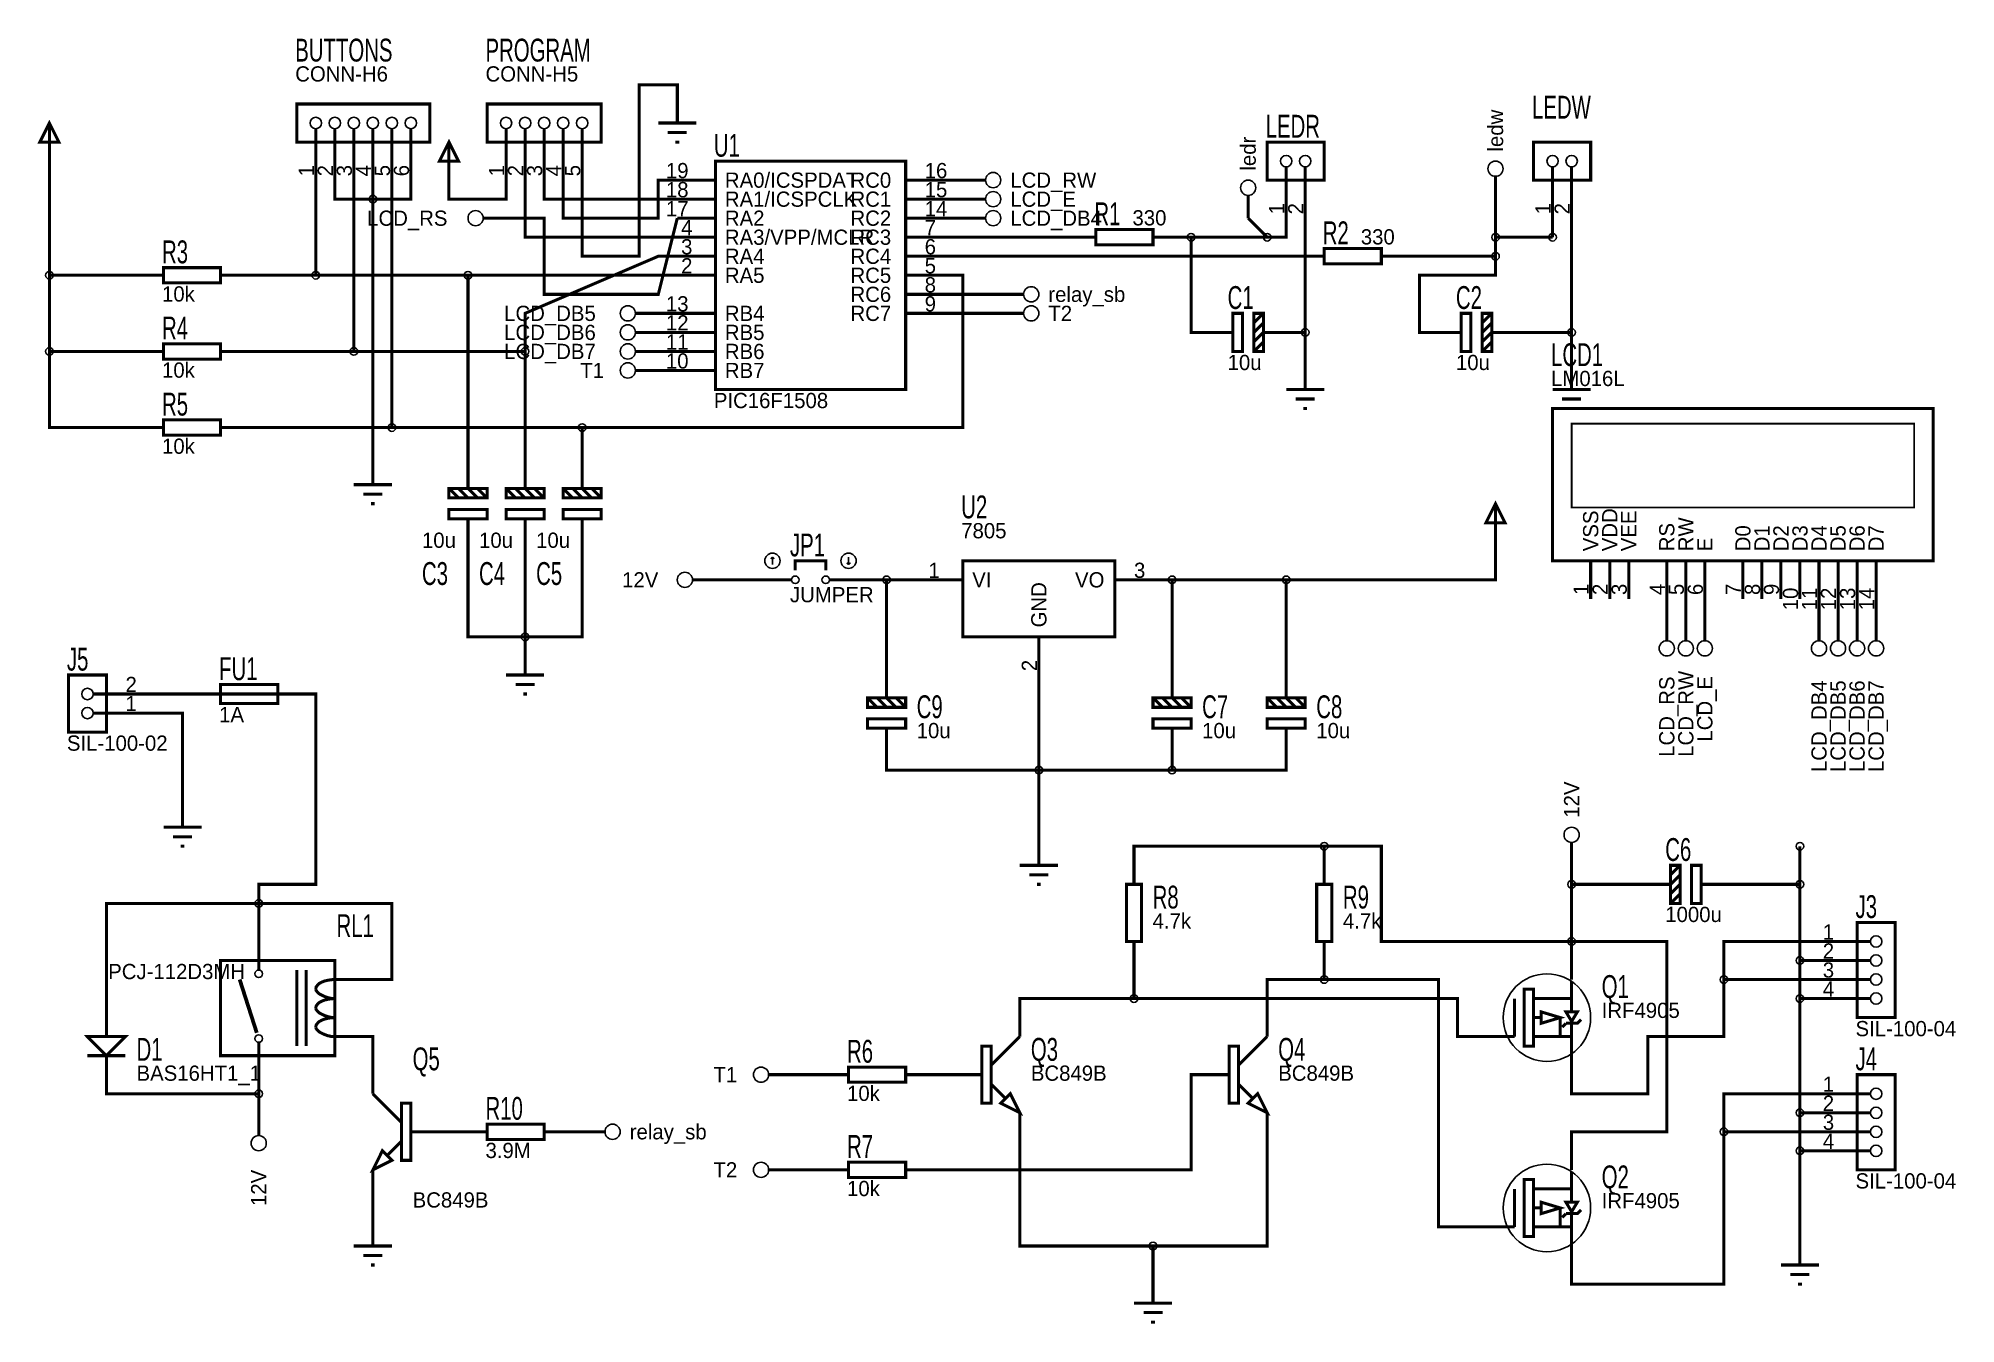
# Model space of a CAD drawing. Extents: x -5 to 5.1, y -3.3 to 3.4.
import ezdxf

# ---------------------------------------------------------------- set-up
doc = ezdxf.new("R2010")
doc.units = 0
doc.layers.get('0').update_dxf_attribs({"linetype": 'CONTINUOUS'})

msp = doc.modelspace()

# ---------------------------------------------------------------- linework, layer by layer
for points, const_width in [([(-2.1, 2.7), (-2.1, 2.3), (-1.8, 2.3), (-1.8, 3.2), (-1.6, 3.2), (-1.6, 3.1)], 0.016), ([(-3.6, 2.9), (-2.9, 2.9), (-2.9, 3.1), (-3.6, 3.1), (-3.6, 2.9)], 0.016), ([(-2.6, 2.9), (-2, 2.9), (-2, 3.1), (-2.6, 3.1), (-2.6, 2.9)], 0.016), ([(-1.6, 3.1), (-1.6, 3)], 0.016), ([(-4.95, 2.9), (-4.9, 3), (-4.85, 2.9), (-4.95, 2.9)], 0.016), ([(-4.9, 2.8), (-4.9, 3)], 0.016), ([(-3.5, 2.97), (-3.5, 2.9)], 0.016), ([(-3.4, 2.97), (-3.4, 2.9)], 0.016), ([(-3.3, 2.97), (-3.3, 2.9)], 0.016), ([(-3.2, 2.97), (-3.2, 2.9)], 0.016), ([(-3.1, 2.97), (-3.1, 2.9)], 0.016), ([(-3, 2.97), (-3, 2.9)], 0.016), ([(-2.5, 2.97), (-2.5, 2.9)], 0.016), ([(-2.4, 2.97), (-2.4, 2.9)], 0.016), ([(-2.3, 2.97), (-2.3, 2.9)], 0.016), ([(-2.2, 2.97), (-2.2, 2.9)], 0.016), ([(-2.1, 2.97), (-2.1, 2.9)], 0.016), ([(-1.7, 3), (-1.5, 3)], 0.016), ([(-1.65, 2.95), (-1.55, 2.95)], 0.016), ([(-3.5, 2.7), (-3.5, 2.9)], 0.016), ([(-3.4, 2.7), (-3.4, 2.9)], 0.016), ([(-3.3, 2.7), (-3.3, 2.9)], 0.016), ([(-3.2, 2.7), (-3.2, 2.9)], 0.016), ([(-3.1, 2.7), (-3.1, 2.9)], 0.016), ([(-3, 2.7), (-3, 2.9)], 0.016), ([(-2.85, 2.8), (-2.8, 2.9), (-2.75, 2.8), (-2.85, 2.8)], 0.016), ([(-2.8, 2.7), (-2.8, 2.9)], 0.016), ([(-2.5, 2.7), (-2.5, 2.9)], 0.016), ([(-2.4, 2.7), (-2.4, 2.9)], 0.016), ([(-2.3, 2.7), (-2.3, 2.9)], 0.016), ([(-2.2, 2.7), (-2.2, 2.9)], 0.016), ([(-2.1, 2.7), (-2.1, 2.9)], 0.016), ([(-1.61, 2.9), (-1.59, 2.9)], 0.016), ([(1.5, 2.7), (1.8, 2.7), (1.8, 2.9), (1.5, 2.9), (1.5, 2.7)], 0.016), ([(2.9, 2.7), (3.2, 2.7), (3.2, 2.9), (2.9, 2.9), (2.9, 2.7)], 0.016), ([(-4.9, 2.8), (-4.9, 2.2)], 0.016), ([(-1.4, 1.6), (-0.4, 1.6), (-0.4, 2.8), (-1.4, 2.8), (-1.4, 1.6)], 0.016), ([(1.6, 2.77), (1.6, 2.7)], 0.016), ([(1.7, 2.77), (1.7, 2.7)], 0.016), ([(2.7, 2.72), (2.7, 2.6)], 0.016), ([(3, 2.77), (3, 2.7)], 0.016), ([(3.1, 2.77), (3.1, 2.7)], 0.016), ([(-3.5, 2.7), (-3.5, 2.2)], 0.016), ([(-3.4, 2.7), (-3.4, 2.6), (-3.2, 2.6)], 0.016), ([(-3.3, 2.7), (-3.3, 1.8)], 0.016), ([(-3, 2.7), (-3, 2.6), (-3.2, 2.6)], 0.016), ([(-3.2, 2.7), (-3.2, 2.6), (-3.2, 1.2)], 0.016), ([(-3.1, 2.7), (-3.1, 1.4)], 0.016), ([(-2.5, 2.7), (-2.5, 2.6), (-2.8, 2.6), (-2.8, 2.7)], 0.016), ([(-1.6, 2.4), (-2.4, 2.4), (-2.4, 2.7)], 0.016), ([(-1.6, 2.6), (-2.3, 2.6), (-2.3, 2.7)], 0.016), ([(-1.6, 2.7), (-1.7, 2.7), (-1.7, 2.5), (-2.2, 2.5), (-2.2, 2.7)], 0.016), ([(-1.6, 2.7), (-1.4, 2.7)], 0.016), ([(-0.2, 2.7), (-0.4, 2.7)], 0.016), ([(-0.1, 2.7), (-0.2, 2.7)], 0.016), ([(0.02, 2.7), (-0.1, 2.7)], 0.016), ([(1.4, 2.62), (1.4, 2.5)], 0.016), ([(1.6, 2.5), (1.6, 2.7)], 0.016), ([(1.7, 2.5), (1.7, 2.7)], 0.016), ([(3, 2.5), (3, 2.7)], 0.016), ([(3.1, 2.5), (3.1, 2.7)], 0.016), ([(-1.6, 2.6), (-1.4, 2.6)], 0.016), ([(-0.2, 2.6), (-0.4, 2.6)], 0.016), ([(-0.1, 2.6), (-0.2, 2.6)], 0.016), ([(0.02, 2.6), (-0.1, 2.6)], 0.016), ([(2.7, 2.6), (2.7, 2.4)], 0.016), ([(-2.62, 2.5), (-2.5, 2.5)], 0.016), ([(-2.5, 2.5), (-2.3, 2.5), (-2.3, 2.1), (-1.7, 2.1), (-1.6, 2.5)], 0.016), ([(-1.6, 2.5), (-1.4, 2.5)], 0.016), ([(-0.2, 2.5), (-0.4, 2.5)], 0.016), ([(-0.1, 2.5), (-0.2, 2.5)], 0.016), ([(0.02, 2.5), (-0.1, 2.5)], 0.016), ([(0.6, 2.36), (0.9, 2.36), (0.9, 2.44), (0.6, 2.44), (0.6, 2.36)], 0.016), ([(1.4, 2.5), (1.5, 2.4)], 0.016), ([(1.6, 2.5), (1.6, 2.4), (1.5, 2.4)], 0.016), ([(1.7, 2.5), (1.7, 1.9)], 0.016), ([(3, 2.5), (3, 2.4)], 0.016), ([(3.1, 2.5), (3.1, 1.9)], 0.016), ([(-1.6, 2.4), (-1.4, 2.4)], 0.016), ([(-0.2, 2.4), (-0.4, 2.4)], 0.016), ([(0.5, 2.4), (-0.2, 2.4)], 0.016), ([(0.5, 2.4), (0.6, 2.4)], 0.016), ([(1, 2.4), (0.9, 2.4)], 0.016), ([(1, 2.4), (1.1, 2.4)], 0.016), ([(1.5, 2.4), (1.1, 2.4)], 0.016), ([(1.2, 1.9), (1.1, 1.9), (1.1, 2.4)], 0.016), ([(1.8, 2.26), (2.1, 2.26), (2.1, 2.34), (1.8, 2.34), (1.8, 2.26)], 0.016), ([(3, 2.4), (2.7, 2.4)], 0.016), ([(2.7, 2.4), (2.7, 2.3)], 0.016), ([(-4.3, 2.16), (-4, 2.16), (-4, 2.24), (-4.3, 2.24), (-4.3, 2.16)], 0.016), ([(-1.6, 2.3), (-1.7, 2.3), (-2.4, 2), (-2.4, 1.8)], 0.016), ([(-1.6, 2.3), (-1.4, 2.3)], 0.016), ([(-0.2, 2.3), (-0.4, 2.3)], 0.016), ([(-0.2, 2.3), (1.7, 2.3)], 0.016), ([(1.7, 2.3), (1.8, 2.3)], 0.016), ([(2.2, 2.3), (2.1, 2.3)], 0.016), ([(2.2, 2.3), (2.7, 2.3)], 0.016), ([(2.4, 1.9), (2.3, 1.9), (2.3, 2.2), (2.7, 2.2), (2.7, 2.3)], 0.016), ([(-4.4, 2.2), (-4.9, 2.2)], 0.016), ([(-4.9, 2.2), (-4.9, 1.8)], 0.016), ([(-4.4, 2.2), (-4.3, 2.2)], 0.016), ([(-3.9, 2.2), (-4, 2.2)], 0.016), ([(-3.9, 2.2), (-3.5, 2.2)], 0.016), ([(-3.5, 2.2), (-2.7, 2.2)], 0.016), ([(-1.6, 2.2), (-2.7, 2.2)], 0.016), ([(-2.7, 1.2), (-2.7, 2.2)], 0.016), ([(-0.2, 2.2), (-0.1, 2.2), (-0.1, 1.4), (-2.1, 1.4)], 0.016), ([(-1.6, 2.2), (-1.4, 2.2)], 0.016), ([(-0.2, 2.2), (-0.4, 2.2)], 0.016), ([(-0.2, 2.1), (-0.4, 2.1)], 0.016), ([(-0.2, 2.1), (0.1, 2.1)], 0.016), ([(0.22, 2.1), (0.1, 2.1)], 0.016), ([(-1.82, 2), (-1.7, 2)], 0.016), ([(-1.7, 2), (-1.6, 2)], 0.016), ([(-1.6, 2), (-1.4, 2)], 0.016), ([(-0.2, 2), (-0.4, 2)], 0.016), ([(-0.2, 2), (0.1, 2)], 0.016), ([(0.22, 2), (0.1, 2)], 0.016), ([(1.32, 1.8), (1.37, 1.8), (1.37, 2), (1.32, 2), (1.32, 1.8)], 0.016), ([(1.43, 1.8), (1.48, 1.8), (1.48, 2), (1.43, 2), (1.43, 1.8)], 0.016), ([(1.43, 1.95), (1.48, 2)], 0.016), ([(1.43, 1.9), (1.48, 1.95)], 0.016), ([(2.52, 1.8), (2.57, 1.8), (2.57, 2), (2.52, 2), (2.52, 1.8)], 0.016), ([(2.63, 1.8), (2.68, 1.8), (2.68, 2), (2.63, 2), (2.63, 1.8)], 0.016), ([(2.63, 1.95), (2.68, 2)], 0.016), ([(2.63, 1.9), (2.68, 1.95)], 0.016), ([(-4.3, 1.76), (-4, 1.76), (-4, 1.84), (-4.3, 1.84), (-4.3, 1.76)], 0.016), ([(-1.82, 1.9), (-1.7, 1.9)], 0.016), ([(-1.7, 1.9), (-1.6, 1.9)], 0.016), ([(-1.6, 1.9), (-1.4, 1.9)], 0.016), ([(1.2, 1.9), (1.3, 1.9)], 0.016), ([(1.32, 1.9), (1.3, 1.9)], 0.016), ([(1.43, 1.85), (1.48, 1.9)], 0.016), ([(1.43, 1.8), (1.48, 1.85)], 0.016), ([(1.48, 1.9), (1.5, 1.9)], 0.016), ([(1.6, 1.9), (1.5, 1.9)], 0.016), ([(1.6, 1.9), (1.7, 1.9)], 0.016), ([(1.7, 1.7), (1.7, 1.9)], 0.016), ([(2.4, 1.9), (2.5, 1.9)], 0.016), ([(2.52, 1.9), (2.5, 1.9)], 0.016), ([(2.63, 1.85), (2.68, 1.9)], 0.016), ([(2.63, 1.8), (2.68, 1.85)], 0.016), ([(2.68, 1.9), (2.7, 1.9)], 0.016), ([(2.8, 1.9), (2.7, 1.9)], 0.016), ([(2.8, 1.9), (3.1, 1.9)], 0.016), ([(3.1, 1.7), (3.1, 1.9)], 0.016), ([(-4.4, 1.8), (-4.9, 1.8)], 0.016), ([(-4.4, 1.4), (-4.9, 1.4), (-4.9, 1.8)], 0.016), ([(-4.4, 1.8), (-4.3, 1.8)], 0.016), ([(-3.9, 1.8), (-4, 1.8)], 0.016), ([(-3.9, 1.8), (-3.3, 1.8)], 0.016), ([(-3.3, 1.8), (-2.4, 1.8)], 0.016), ([(-2.4, 1.2), (-2.4, 1.8)], 0.016), ([(-1.82, 1.8), (-1.7, 1.8)], 0.016), ([(-1.7, 1.8), (-1.6, 1.8)], 0.016), ([(-1.6, 1.8), (-1.4, 1.8)], 0.016), ([(-1.82, 1.7), (-1.7, 1.7)], 0.016), ([(-1.7, 1.7), (-1.6, 1.7)], 0.016), ([(-1.6, 1.7), (-1.4, 1.7)], 0.016), ([(1.7, 1.7), (1.7, 1.6)], 0.016), ([(3.1, 1.7), (3.1, 1.6)], 0.016), ([(1.6, 1.6), (1.8, 1.6)], 0.016), ([(1.65, 1.55), (1.75, 1.55)], 0.016), ([(3, 1.6), (3.2, 1.6)], 0.016), ([(3.05, 1.55), (3.15, 1.55)], 0.016), ([(-4.3, 1.36), (-4, 1.36), (-4, 1.44), (-4.3, 1.44), (-4.3, 1.36)], 0.016), ([(1.69, 1.5), (1.71, 1.5)], 0.016), ([(3, 0.7), (5, 0.7), (5, 1.5), (3, 1.5), (3, 0.7)], 0.016), ([(3.09, 1.5), (3.11, 1.5)], 0.016), ([(3.1, 0.98), (4.9, 0.98), (4.9, 1.42), (3.1, 1.42), (3.1, 0.98)], 0.01), ([(-4.4, 1.4), (-4.3, 1.4)], 0.016), ([(-3.9, 1.4), (-4, 1.4)], 0.016), ([(-3.9, 1.4), (-3.1, 1.4)], 0.016), ([(-3.1, 1.4), (-2.1, 1.4)], 0.016), ([(-2.1, 1.2), (-2.1, 1.4)], 0.016), ([(-3.2, 1.2), (-3.2, 1.1)], 0.016), ([(-2.7, 1.2), (-2.7, 1.1)], 0.016), ([(-2.4, 1.2), (-2.4, 1.1)], 0.016), ([(-2.1, 1.2), (-2.1, 1.1)], 0.016), ([(-3.3, 1.1), (-3.1, 1.1)], 0.016), ([(-3.25, 1.05), (-3.15, 1.05)], 0.016), ([(-3.21, 1), (-3.19, 1)], 0.016), ([(-2.8, 1.03), (-2.6, 1.03), (-2.6, 1.08), (-2.8, 1.08), (-2.8, 1.03)], 0.016), ([(-2.75, 1.03), (-2.8, 1.08)], 0.016), ([(-2.7, 1.03), (-2.75, 1.08)], 0.016), ([(-2.7, 1.08), (-2.7, 1.1)], 0.016), ([(-2.65, 1.03), (-2.7, 1.08)], 0.016), ([(-2.6, 1.03), (-2.65, 1.08)], 0.016), ([(-2.5, 1.03), (-2.3, 1.03), (-2.3, 1.08), (-2.5, 1.08), (-2.5, 1.03)], 0.016), ([(-2.45, 1.03), (-2.5, 1.08)], 0.016), ([(-2.4, 1.03), (-2.45, 1.08)], 0.016), ([(-2.4, 1.08), (-2.4, 1.1)], 0.016), ([(-2.35, 1.03), (-2.4, 1.08)], 0.016), ([(-2.3, 1.03), (-2.35, 1.08)], 0.016), ([(-2.2, 1.03), (-2, 1.03), (-2, 1.08), (-2.2, 1.08), (-2.2, 1.03)], 0.016), ([(-2.15, 1.03), (-2.2, 1.08)], 0.016), ([(-2.1, 1.03), (-2.15, 1.08)], 0.016), ([(-2.1, 1.08), (-2.1, 1.1)], 0.016), ([(-2.05, 1.03), (-2.1, 1.08)], 0.016), ([(-2, 1.03), (-2.05, 1.08)], 0.016), ([(2.65, 0.9), (2.7, 1), (2.75, 0.9), (2.65, 0.9)], 0.016), ([(2.7, 0.8), (2.7, 1)], 0.016), ([(-2.8, 0.92), (-2.6, 0.92), (-2.6, 0.97), (-2.8, 0.97), (-2.8, 0.92)], 0.016), ([(-2.7, 0.92), (-2.7, 0.9)], 0.016), ([(-2.7, 0.8), (-2.7, 0.9)], 0.016), ([(-2.5, 0.92), (-2.3, 0.92), (-2.3, 0.97), (-2.5, 0.97), (-2.5, 0.92)], 0.016), ([(-2.4, 0.92), (-2.4, 0.9)], 0.016), ([(-2.4, 0.8), (-2.4, 0.9)], 0.016), ([(-2.2, 0.92), (-2, 0.92), (-2, 0.97), (-2.2, 0.97), (-2.2, 0.92)], 0.016), ([(-2.1, 0.92), (-2.1, 0.9)], 0.016), ([(-2.1, 0.8), (-2.1, 0.9)], 0.016), ([(-2.7, 0.8), (-2.7, 0.3), (-2.4, 0.3)], 0.016), ([(-2.4, 0.8), (-2.4, 0.3)], 0.016), ([(-2.1, 0.8), (-2.1, 0.3), (-2.4, 0.3)], 0.016), ([(1.6, 0.6), (2.7, 0.6), (2.7, 0.8)], 0.016), ([(-1.1, 0.72), (-1.11, 0.71)], 0.008), ([(-1.1, 0.72), (-1.09, 0.71)], 0.008), ([(-1.1, 0.72), (-1.1, 0.68)], 0.008), ([(-0.98, 0.65), (-0.98, 0.7), (-0.82, 0.7), (-0.82, 0.65)], 0.016), ([(-0.7, 0.68), (-0.7, 0.72)], 0.008), ([(-0.1, 0.3), (0.7, 0.3), (0.7, 0.7), (-0.1, 0.7), (-0.1, 0.3)], 0.016), ([(3.2, 0.5), (3.2, 0.7)], 0.016), ([(3.3, 0.5), (3.3, 0.7)], 0.016), ([(3.4, 0.5), (3.4, 0.7)], 0.016), ([(3.6, 0.5), (3.6, 0.7)], 0.016), ([(3.7, 0.5), (3.7, 0.7)], 0.016), ([(3.8, 0.5), (3.8, 0.7)], 0.016), ([(4, 0.5), (4, 0.7)], 0.016), ([(4.1, 0.5), (4.1, 0.7)], 0.016), ([(4.2, 0.5), (4.2, 0.7)], 0.016), ([(4.3, 0.5), (4.3, 0.7)], 0.016), ([(4.4, 0.5), (4.4, 0.7)], 0.016), ([(4.5, 0.5), (4.5, 0.7)], 0.016), ([(4.6, 0.5), (4.6, 0.7)], 0.016), ([(4.7, 0.5), (4.7, 0.7)], 0.016), ([(-1.52, 0.6), (-1.4, 0.6)], 0.016), ([(-1.4, 0.6), (-1.1, 0.6)], 0.016), ([(-1.1, 0.6), (-1, 0.6)], 0.016), ([(-0.7, 0.6), (-0.8, 0.6)], 0.016), ([(-0.7, 0.68), (-0.71, 0.69)], 0.008), ([(-0.7, 0.6), (-0.5, 0.6), (-0.3, 0.6)], 0.016), ([(-0.7, 0.68), (-0.69, 0.69)], 0.008), ([(-0.5, 0.1), (-0.5, 0.6)], 0.016), ([(-0.3, 0.6), (-0.1, 0.6)], 0.016), ([(0.9, 0.6), (0.7, 0.6)], 0.016), ([(0.9, 0.6), (1, 0.6)], 0.016), ([(1, 0.1), (1, 0.6)], 0.016), ([(1, 0.6), (1.6, 0.6), (1.6, 0.1)], 0.016), ([(3.6, 0.4), (3.6, 0.5)], 0.016), ([(3.7, 0.4), (3.7, 0.5)], 0.016), ([(3.8, 0.4), (3.8, 0.5)], 0.016), ([(4.4, 0.4), (4.4, 0.5)], 0.016), ([(4.5, 0.4), (4.5, 0.5)], 0.016), ([(4.6, 0.4), (4.6, 0.5)], 0.016), ([(4.7, 0.4), (4.7, 0.5)], 0.016), ([(3.6, 0.28), (3.6, 0.4)], 0.016), ([(3.7, 0.28), (3.7, 0.4)], 0.016), ([(3.8, 0.28), (3.8, 0.4)], 0.016), ([(4.4, 0.28), (4.4, 0.4)], 0.016), ([(4.5, 0.28), (4.5, 0.4)], 0.016), ([(4.6, 0.28), (4.6, 0.4)], 0.016), ([(4.7, 0.28), (4.7, 0.4)], 0.016), ([(-2.4, 0.2), (-2.4, 0.3)], 0.016), ([(0.3, 0.1), (0.3, 0.3)], 0.016), ([(-2.4, 0.2), (-2.4, 0.1)], 0.016), ([(-4.8, -0.2), (-4.6, -0.2), (-4.6, 0.1), (-4.8, 0.1), (-4.8, -0.2)], 0.016), ([(-2.5, 0.1), (-2.3, 0.1)], 0.016), ([(-0.5, 0.1), (-0.5, 0)], 0.016), ([(0.3, -0.8), (0.3, -0.4), (0.3, 0.1)], 0.016), ([(1, 0.1), (1, 0)], 0.016), ([(1.6, 0.1), (1.6, 0)], 0.016), ([(-4.67, 0), (-4.6, 0)], 0.016), ([(-4.4, 0), (-4.6, 0)], 0.016), ([(-4.4, 0), (-4.1, 0)], 0.016), ([(-4.1, 0), (-4, 0)], 0.016), ([(-4, 0.05), (-3.7, 0.05), (-3.7, -0.05), (-4, -0.05), (-4, 0.05)], 0.016), ([(-4, 0), (-3.7, 0)], 0.016), ([(-3.6, 0), (-3.5, 0), (-3.5, -1), (-3.8, -1), (-3.8, -1.1)], 0.016), ([(-3.6, 0), (-3.7, 0)], 0.016), ([(-2.45, 0.05), (-2.35, 0.05)], 0.016), ([(-2.41, 0), (-2.39, 0)], 0.016), ([(-0.5, -0.02), (-0.5, 0)], 0.016), ([(1, -0.02), (1, 0)], 0.016), ([(1.6, -0.02), (1.6, 0)], 0.016), ([(-4.67, -0.1), (-4.6, -0.1)], 0.016), ([(-4.4, -0.1), (-4.6, -0.1)], 0.016), ([(-4.4, -0.1), (-4.2, -0.1), (-4.2, -0.6)], 0.016), ([(-0.6, -0.07), (-0.4, -0.07), (-0.4, -0.02), (-0.6, -0.02), (-0.6, -0.07)], 0.016), ([(-0.55, -0.07), (-0.6, -0.02)], 0.016), ([(-0.5, -0.07), (-0.55, -0.02)], 0.016), ([(-0.45, -0.07), (-0.5, -0.02)], 0.016), ([(-0.4, -0.07), (-0.45, -0.02)], 0.016), ([(0.9, -0.07), (1.1, -0.07), (1.1, -0.02), (0.9, -0.02), (0.9, -0.07)], 0.016), ([(0.95, -0.07), (0.9, -0.02)], 0.016), ([(1, -0.07), (0.95, -0.02)], 0.016), ([(1.05, -0.07), (1, -0.02)], 0.016), ([(1.1, -0.07), (1.05, -0.02)], 0.016), ([(1.5, -0.07), (1.7, -0.07), (1.7, -0.02), (1.5, -0.02), (1.5, -0.07)], 0.016), ([(1.55, -0.07), (1.5, -0.02)], 0.016), ([(1.6, -0.07), (1.55, -0.02)], 0.016), ([(1.65, -0.07), (1.6, -0.02)], 0.016), ([(1.7, -0.07), (1.65, -0.02)], 0.016), ([(-0.6, -0.18), (-0.4, -0.18), (-0.4, -0.13), (-0.6, -0.13), (-0.6, -0.18)], 0.016), ([(-0.5, -0.18), (-0.5, -0.2)], 0.016), ([(-0.5, -0.3), (-0.5, -0.2)], 0.016), ([(0.9, -0.18), (1.1, -0.18), (1.1, -0.13), (0.9, -0.13), (0.9, -0.18)], 0.016), ([(1, -0.18), (1, -0.2)], 0.016), ([(1, -0.3), (1, -0.2)], 0.016), ([(1.5, -0.18), (1.7, -0.18), (1.7, -0.13), (1.5, -0.13), (1.5, -0.18)], 0.016), ([(1.6, -0.18), (1.6, -0.2)], 0.016), ([(1.6, -0.3), (1.6, -0.2)], 0.016), ([(-0.5, -0.3), (-0.5, -0.4), (0.3, -0.4)], 0.016), ([(1, -0.3), (1, -0.4), (0.3, -0.4)], 0.016), ([(1.6, -0.3), (1.6, -0.4), (1, -0.4)], 0.016), ([(-4.2, -0.6), (-4.2, -0.7)], 0.016), ([(-4.3, -0.7), (-4.1, -0.7)], 0.016), ([(-4.25, -0.75), (-4.15, -0.75)], 0.016), ([(-4.21, -0.8), (-4.19, -0.8)], 0.016), ([(0.3, -0.8), (0.3, -0.9)], 0.016), ([(0.8, -0.9), (0.8, -0.8), (1.8, -0.8)], 0.016), ([(1.8, -0.9), (1.8, -0.8)], 0.016), ([(3.1, -1.3), (2.1, -1.3), (2.1, -0.8), (1.8, -0.8)], 0.016), ([(3.1, -0.78), (3.1, -0.9)], 0.016), ([(4.3, -0.8), (4.3, -1)], 0.016), ([(0.2, -0.9), (0.4, -0.9)], 0.016), ([(0.8, -0.9), (0.8, -1)], 0.016), ([(1.8, -0.9), (1.8, -1)], 0.016), ([(3.1, -0.9), (3.1, -1)], 0.016), ([(3.62, -1.1), (3.67, -1.1), (3.67, -0.9), (3.62, -0.9), (3.62, -1.1)], 0.016), ([(3.67, -0.9), (3.62, -0.95)], 0.016), ([(3.73, -1.1), (3.78, -1.1), (3.78, -0.9), (3.73, -0.9), (3.73, -1.1)], 0.016), ([(0.25, -0.95), (0.35, -0.95)], 0.016), ([(0.29, -1), (0.31, -1)], 0.016), ([(0.76, -1.3), (0.84, -1.3), (0.84, -1), (0.76, -1), (0.76, -1.3)], 0.016), ([(1.76, -1.3), (1.84, -1.3), (1.84, -1), (1.76, -1), (1.76, -1.3)], 0.016), ([(3.1, -1.3), (3.1, -1)], 0.016), ([(3.5, -1), (3.1, -1)], 0.016), ([(3.5, -1), (3.6, -1)], 0.016), ([(3.62, -1), (3.6, -1)], 0.016), ([(3.67, -0.95), (3.62, -1)], 0.016), ([(3.67, -1), (3.62, -1.05)], 0.016), ([(3.78, -1), (3.8, -1)], 0.016), ([(3.9, -1), (3.8, -1)], 0.016), ([(3.9, -1), (4.3, -1)], 0.016), ([(4.3, -1.6), (4.3, -1.4), (4.3, -1)], 0.016), ([(-4.6, -1.7), (-4.6, -1.1), (-3.8, -1.1)], 0.016), ([(-3.3, -1.5), (-3.1, -1.5), (-3.1, -1.1), (-3.8, -1.1), (-3.8, -1.3)], 0.016), ([(3.67, -1.05), (3.62, -1.1)], 0.016), ([(4.6, -1.7), (4.8, -1.7), (4.8, -1.2), (4.6, -1.2), (4.6, -1.7)], 0.016), ([(-3.8, -1.3), (-3.8, -1.4)], 0.016), ([(0.8, -1.4), (0.8, -1.3)], 0.016), ([(1.8, -1.4), (1.8, -1.3)], 0.016), ([(3.1, -1.4), (3.1, -1.3)], 0.016), ([(3.1, -2.4), (3.1, -2.3), (3.6, -2.3), (3.6, -1.3), (3.1, -1.3)], 0.016), ([(4.4, -1.3), (3.9, -1.3), (3.9, -1.5)], 0.016), ([(4.4, -1.3), (4.6, -1.3)], 0.016), ([(4.67, -1.3), (4.6, -1.3)], 0.016), ([(-4, -1.9), (-3.4, -1.9), (-3.4, -1.4), (-4, -1.4), (-4, -1.9)], 0.016), ([(-3.8, -1.45), (-3.8, -1.4)], 0.016), ([(0.8, -1.4), (0.8, -1.6)], 0.016), ([(1.8, -1.4), (1.8, -1.5)], 0.016), ([(3.1, -1.4), (3.1, -1.5)], 0.016), ([(4.4, -1.4), (4.3, -1.4)], 0.016), ([(4.4, -1.4), (4.6, -1.4)], 0.016), ([(4.67, -1.4), (4.6, -1.4)], 0.016), ([(-3.81, -1.78), (-3.9, -1.5)], 0.02), ([(-3.6, -1.45), (-3.6, -1.85)], 0.016), ([(-3.55, -1.45), (-3.55, -1.85)], 0.016), ([(-3.5, -1.55), (-3.498, -1.539), (-3.491, -1.53), (-3.482, -1.521), (-3.469, -1.514), (-3.454, -1.508), (-3.437, -1.504), (-3.419, -1.501), (-3.4, -1.5)], 0.016), ([(-3.3, -1.5), (-3.4, -1.5)], 0.016), ([(1.5, -1.7), (1.5, -1.5), (1.8, -1.5)], 0.016), ([(2.6, -2.8), (2.4, -2.8), (2.4, -1.5), (1.8, -1.5)], 0.016), ([(3.1, -2), (3.1, -2.1), (3.5, -2.1), (3.5, -1.8), (3.9, -1.8), (3.9, -1.5)], 0.016), ([(3.1, -1.6), (3.1, -1.51)], 0.016), ([(4.4, -1.5), (3.9, -1.5)], 0.016), ([(4.4, -1.5), (4.6, -1.5)], 0.016), ([(4.67, -1.5), (4.6, -1.5)], 0.016), ([(-3.5, -1.55), (-3.498, -1.558), (-3.491, -1.566), (-3.482, -1.575), (-3.469, -1.582), (-3.454, -1.589), (-3.437, -1.595), (-3.419, -1.599), (-3.4, -1.6)], 0.016), ([(-3.5, -1.65), (-3.498, -1.639), (-3.491, -1.63), (-3.482, -1.621), (-3.469, -1.614), (-3.454, -1.608), (-3.437, -1.604), (-3.419, -1.601), (-3.4, -1.6)], 0.016), ([(0.2, -1.7), (0.2, -1.6), (0.8, -1.6)], 0.016), ([(2.6, -1.8), (2.5, -1.8), (2.5, -1.6), (0.8, -1.6)], 0.016), ([(2.8, -1.6), (2.8, -1.8)], 0.016), ([(2.85, -1.85), (2.9, -1.85), (2.9, -1.55), (2.85, -1.55), (2.85, -1.85)], 0.016), ([(2.9, -1.6), (3, -1.6)], 0.016), ([(3.1, -1.6), (3, -1.6)], 0.016), ([(3.1, -1.6), (3.1, -1.67)], 0.016), ([(4.4, -1.6), (4.3, -1.6), (4.3, -2.2)], 0.016), ([(4.4, -1.6), (4.6, -1.6)], 0.016), ([(4.67, -1.6), (4.6, -1.6)], 0.016), ([(-4.6, -1.7), (-4.6, -1.8)], 0.016), ([(-3.5, -1.65), (-3.498, -1.658), (-3.491, -1.666), (-3.482, -1.675), (-3.469, -1.682), (-3.454, -1.689), (-3.437, -1.695), (-3.419, -1.699), (-3.4, -1.7)], 0.016), ([(-3.5, -1.75), (-3.498, -1.739), (-3.491, -1.73), (-3.482, -1.721), (-3.469, -1.714), (-3.454, -1.708), (-3.437, -1.704), (-3.419, -1.701), (-3.4, -1.7)], 0.016), ([(0.2, -1.7), (0.2, -1.8)], 0.016), ([(1.5, -1.7), (1.5, -1.8)], 0.016), ([(2.9, -1.7), (2.94, -1.7)], 0.016), ([(3.04, -1.7), (2.94, -1.67), (2.94, -1.73), (3.04, -1.7)], 0.016), ([(3.04, -1.7), (3.04, -1.8)], 0.016), ([(3.07, -1.67), (3.13, -1.67), (3.1, -1.72), (3.07, -1.67)], 0.016), ([(3.07, -1.73), (3.13, -1.73), (3.15, -1.71)], 0.016), ([(-4.5, -1.8), (-4.7, -1.8), (-4.6, -1.9), (-4.5, -1.8)], 0.016), ([(-3.5, -1.75), (-3.498, -1.758), (-3.491, -1.766), (-3.482, -1.775), (-3.469, -1.782), (-3.454, -1.789), (-3.437, -1.795), (-3.419, -1.799), (-3.4, -1.8)], 0.016), ([(-3.3, -1.8), (-3.4, -1.8)], 0.016), ([(-3.3, -1.8), (-3.2, -1.8), (-3.2, -2)], 0.016), ([(0.05, -1.95), (0.2, -1.8)], 0.016), ([(1.35, -1.95), (1.5, -1.8)], 0.016), ([(2.6, -1.8), (2.7, -1.8)], 0.016), ([(2.7, -1.8), (2.8, -1.8)], 0.016), ([(2.9, -1.8), (3, -1.8)], 0.016), ([(3, -1.8), (3.1, -1.8)], 0.016), ([(3.05, -1.75), (3.07, -1.73)], 0.016), ([(3.1, -1.73), (3.1, -1.8)], 0.016), ([(3.1, -1.8), (3.1, -1.9)], 0.016), ([(-4.5, -1.9), (-4.7, -1.9)], 0.016), ([(-4.6, -2), (-4.6, -1.9)], 0.016), ([(-3.8, -1.9), (-3.8, -1.83)], 0.016), ([(-3.8, -2), (-3.8, -1.9)], 0.016), ([(0, -2.15), (0.05, -2.15), (0.05, -1.85), (0, -1.85), (0, -2.15)], 0.016), ([(1.3, -2.15), (1.35, -2.15), (1.35, -1.85), (1.3, -1.85), (1.3, -2.15)], 0.016), ([(3.1, -2), (3.1, -1.9)], 0.016), ([(-4.6, -2), (-4.6, -2.1), (-3.8, -2.1), (-3.8, -2)], 0.016), ([(-3.2, -2), (-3.2, -2.1)], 0.016), ([(-1.12, -2), (-1, -2)], 0.016), ([(-0.8, -2), (-1, -2)], 0.016), ([(-0.8, -2), (-0.7, -2)], 0.016), ([(-0.7, -2.04), (-0.4, -2.04), (-0.4, -1.96), (-0.7, -1.96), (-0.7, -2.04)], 0.016), ([(-0.3, -2), (-0.4, -2)], 0.016), ([(-0.1, -2), (-0.3, -2)], 0.016), ([(1.2, -2), (1.1, -2), (1.1, -2.5), (-0.3, -2.5)], 0.016), ([(-0.1, -2), (0, -2)], 0.016), ([(1.2, -2), (1.3, -2)], 0.016), ([(4.6, -2.5), (4.8, -2.5), (4.8, -2), (4.6, -2), (4.6, -2.5)], 0.016), ([(-3.8, -2.2), (-3.8, -2.1)], 0.016), ([(-3.05, -2.25), (-3.2, -2.1)], 0.016), ([(0.05, -2.05), (0.12, -2.12)], 0.016), ([(0.2, -2.2), (0.1, -2.15), (0.15, -2.1), (0.2, -2.2)], 0.016), ([(1.35, -2.05), (1.42, -2.12)], 0.016), ([(1.5, -2.2), (1.4, -2.15), (1.45, -2.1), (1.5, -2.2)], 0.016), ([(4.4, -2.1), (3.9, -2.1), (3.9, -2.3)], 0.016), ([(4.4, -2.1), (4.6, -2.1)], 0.016), ([(4.67, -2.1), (4.6, -2.1)], 0.016), ([(-3.8, -2.32), (-3.8, -2.2)], 0.016), ([(-3.05, -2.45), (-3, -2.45), (-3, -2.15), (-3.05, -2.15), (-3.05, -2.45)], 0.016), ([(0.2, -2.3), (0.2, -2.2)], 0.016), ([(1.5, -2.3), (1.5, -2.2)], 0.016), ([(4.4, -2.2), (4.3, -2.2)], 0.016), ([(4.3, -2.2), (4.3, -2.4)], 0.016), ([(4.4, -2.2), (4.6, -2.2)], 0.016), ([(4.67, -2.2), (4.6, -2.2)], 0.016), ([(-2.9, -2.3), (-3, -2.3)], 0.016), ([(-2.9, -2.3), (-2.7, -2.3)], 0.016), ([(-2.7, -2.3), (-2.6, -2.3)], 0.016), ([(-2.6, -2.34), (-2.3, -2.34), (-2.3, -2.26), (-2.6, -2.26), (-2.6, -2.34)], 0.016), ([(-2.2, -2.3), (-2.3, -2.3)], 0.016), ([(-2.1, -2.3), (-2.2, -2.3)], 0.016), ([(-1.98, -2.3), (-2.1, -2.3)], 0.016), ([(0.2, -2.3), (0.2, -2.9), (0.9, -2.9)], 0.016), ([(1.5, -2.3), (1.5, -2.9), (0.9, -2.9)], 0.016), ([(3.1, -3), (3.1, -3.1), (3.9, -3.1), (3.9, -2.3)], 0.016), ([(4.4, -2.3), (3.9, -2.3)], 0.016), ([(4.4, -2.3), (4.6, -2.3)], 0.016), ([(4.67, -2.3), (4.6, -2.3)], 0.016), ([(-3.2, -2.5), (-3.1, -2.45), (-3.15, -2.4), (-3.2, -2.5)], 0.016), ([(-3.05, -2.35), (-3.12, -2.42)], 0.016), ([(3.1, -2.4), (3.1, -2.5)], 0.016), ([(4.4, -2.4), (4.3, -2.4)], 0.016), ([(4.3, -2.9), (4.3, -2.4)], 0.016), ([(4.4, -2.4), (4.6, -2.4)], 0.016), ([(4.67, -2.4), (4.6, -2.4)], 0.016), ([(-3.2, -2.6), (-3.2, -2.5)], 0.016), ([(-1.12, -2.5), (-1, -2.5)], 0.016), ([(-0.8, -2.5), (-1, -2.5)], 0.016), ([(-0.8, -2.5), (-0.7, -2.5)], 0.016), ([(-0.7, -2.54), (-0.4, -2.54), (-0.4, -2.46), (-0.7, -2.46), (-0.7, -2.54)], 0.016), ([(-0.3, -2.5), (-0.4, -2.5)], 0.016), ([(3.1, -2.6), (3.1, -2.51)], 0.016), ([(-3.2, -2.8), (-3.2, -2.6)], 0.016), ([(2.8, -2.6), (2.8, -2.8)], 0.016), ([(2.85, -2.85), (2.9, -2.85), (2.9, -2.55), (2.85, -2.55), (2.85, -2.85)], 0.016), ([(2.9, -2.6), (3, -2.6)], 0.016), ([(3.1, -2.6), (3, -2.6)], 0.016), ([(3.1, -2.6), (3.1, -2.67)], 0.016), ([(2.9, -2.7), (2.94, -2.7)], 0.016), ([(3.04, -2.7), (2.94, -2.67), (2.94, -2.73), (3.04, -2.7)], 0.016), ([(3.04, -2.7), (3.04, -2.8)], 0.016), ([(3.07, -2.67), (3.13, -2.67), (3.1, -2.72), (3.07, -2.67)], 0.016), ([(3.07, -2.73), (3.13, -2.73), (3.15, -2.71)], 0.016), ([(-3.2, -2.8), (-3.2, -2.9)], 0.016), ([(2.6, -2.8), (2.7, -2.8)], 0.016), ([(2.7, -2.8), (2.8, -2.8)], 0.016), ([(2.9, -2.8), (3, -2.8)], 0.016), ([(3, -2.8), (3.1, -2.8)], 0.016), ([(3.05, -2.75), (3.07, -2.73)], 0.016), ([(3.1, -2.73), (3.1, -2.8)], 0.016), ([(3.1, -2.8), (3.1, -2.9)], 0.016), ([(-3.3, -2.9), (-3.1, -2.9)], 0.016), ([(0.9, -3.1), (0.9, -2.9)], 0.016), ([(3.1, -3), (3.1, -2.9)], 0.016), ([(4.3, -2.9), (4.3, -3)], 0.016), ([(-3.25, -2.95), (-3.15, -2.95)], 0.016), ([(-3.21, -3), (-3.19, -3)], 0.016), ([(4.2, -3), (4.4, -3)], 0.016), ([(0.9, -3.1), (0.9, -3.2)], 0.016), ([(4.25, -3.05), (4.35, -3.05)], 0.016), ([(4.29, -3.1), (4.31, -3.1)], 0.016), ([(0.8, -3.2), (1, -3.2)], 0.016), ([(0.85, -3.25), (0.95, -3.25)], 0.016), ([(0.89, -3.3), (0.91, -3.3)], 0.016)]:
    msp.add_lwpolyline(points, dxfattribs=dict(const_width=const_width))
at = {"layer": '128'}
for centre, radius in [((-3.5, 3), 0.03), ((-3.4, 3), 0.03), ((-3.3, 3), 0.03), ((-3.2, 3), 0.03), ((-3.1, 3), 0.03), ((-3, 3), 0.03), ((-2.5, 3), 0.03), ((-2.4, 3), 0.03), ((-2.3, 3), 0.03), ((-2.2, 3), 0.03), ((-2.1, 3), 0.03), ((1.6, 2.8), 0.03), ((1.7, 2.8), 0.03), ((3, 2.8), 0.03), ((3.1, 2.8), 0.03), ((-0.98, 0.6), 0.02), ((-0.82, 0.6), 0.02), ((-4.7, 0), 0.03), ((-4.7, -0.1), 0.03), ((4.7, -1.3), 0.03), ((4.7, -1.4), 0.03), ((-3.8, -1.47), 0.02), ((2.97, -1.7), 0.23), ((4.7, -1.5), 0.03), ((4.7, -1.6), 0.03), ((-3.8, -1.81), 0.02), ((4.7, -2.1), 0.03), ((4.7, -2.2), 0.03), ((4.7, -2.3), 0.03), ((4.7, -2.4), 0.03), ((2.97, -2.7), 0.23)]:
    msp.add_circle(centre, radius, dxfattribs=at)
at = {"layer": '16384'}
for centre, radius in [((0.06, 2.7), 0.04), ((2.7, 2.76), 0.04), ((-3.2, 2.6), 0.02), ((0.06, 2.6), 0.04), ((1.4, 2.66), 0.04), ((-2.66, 2.5), 0.04), ((0.06, 2.5), 0.04), ((1.1, 2.4), 0.02), ((1.5, 2.4), 0.02), ((2.7, 2.4), 0.02), ((3, 2.4), 0.02), ((2.7, 2.3), 0.02), ((-4.9, 2.2), 0.02), ((-3.5, 2.2), 0.02), ((-2.7, 2.2), 0.02), ((0.26, 2.1), 0.04), ((-1.86, 2), 0.04), ((0.26, 2), 0.04), ((-1.86, 1.9), 0.04), ((1.7, 1.9), 0.02), ((3.1, 1.9), 0.02), ((-4.9, 1.8), 0.02), ((-3.3, 1.8), 0.02), ((-2.4, 1.8), 0.02), ((-1.86, 1.8), 0.04), ((-1.86, 1.7), 0.04), ((-3.1, 1.4), 0.02), ((-2.1, 1.4), 0.02), ((-1.56, 0.6), 0.04), ((-0.5, 0.6), 0.02), ((1, 0.6), 0.02), ((1.6, 0.6), 0.02), ((-2.4, 0.3), 0.02), ((3.6, 0.24), 0.04), ((3.7, 0.24), 0.04), ((3.8, 0.24), 0.04), ((4.4, 0.24), 0.04), ((4.5, 0.24), 0.04), ((4.6, 0.24), 0.04), ((4.7, 0.24), 0.04), ((0.3, -0.4), 0.02), ((1, -0.4), 0.02), ((3.1, -0.74), 0.04), ((1.8, -0.8), 0.02), ((4.3, -0.8), 0.02), ((3.1, -1), 0.02), ((4.3, -1), 0.02), ((-3.8, -1.1), 0.02), ((3.1, -1.3), 0.02), ((4.3, -1.4), 0.02), ((1.8, -1.5), 0.02), ((3.9, -1.5), 0.02), ((0.8, -1.6), 0.02), ((4.3, -1.6), 0.02), ((-1.16, -2), 0.04), ((-3.8, -2.1), 0.02), ((4.3, -2.2), 0.02), ((-1.94, -2.3), 0.04), ((3.9, -2.3), 0.02), ((-3.8, -2.36), 0.04), ((4.3, -2.4), 0.02), ((-1.16, -2.5), 0.04), ((0.9, -2.9), 0.02)]:
    msp.add_circle(centre, radius, dxfattribs=at)
at = {"layer": '255'}
for centre in [(-1.1, 0.7), (-0.7, 0.7)]:
    msp.add_circle(centre, 0.04, dxfattribs=at)

# ---------------------------------------------------------------- texts
at = {"width": 0.666667}
for s, p in [('BUTTONS', (-3.608, 3.323)), ('PROGRAM', (-2.608, 3.323)), ('LEDW', (2.892, 3.023)), ('LEDR', (1.492, 2.923)), ('U1', (-1.408, 2.823)), ('R1', (0.592, 2.463)), ('R2', (1.792, 2.363)), ('R3', (-4.308, 2.263)), ('C1', (1.292, 2.023)), ('C2', (2.492, 2.023)), ('R4', (-4.308, 1.863)), ('LCD1', (2.992, 1.723)), ('R5', (-4.308, 1.463)), ('U2', (-0.108, 0.923)), ('JP1', (-1.008, 0.723)), ('C3', (-2.942, 0.573)), ('C4', (-2.642, 0.573)), ('C5', (-2.342, 0.573)), ('J5', (-4.808, 0.123)), ('FU1', (-4.008, 0.073)), ('C9', (-0.342, -0.127)), ('C7', (1.158, -0.127)), ('C8', (1.758, -0.127)), ('C6', (3.592, -0.877)), ('R8', (0.898, -1.127)), ('R9', (1.898, -1.127)), ('J3', (4.592, -1.177)), ('RL1', (-3.391, -1.277)), ('Q1', (3.258, -1.597)), ('D1', (-4.442, -1.927)), ('Q3', (0.258, -1.927)), ('Q4', (1.558, -1.927)), ('Q5', (-2.991, -1.977)), ('R6', (-0.708, -1.937)), ('J4', (4.592, -1.977)), ('R10', (-2.608, -2.237)), ('R7', (-0.708, -2.437)), ('Q2', (3.258, -2.597))]:
    msp.add_text(s, height=0.12, dxfattribs=at).set_placement(p)
for s, p in [('CONN-H6', (-3.608, 3.218)), ('CONN-H5', (-2.608, 3.218)), ('19', (-1.66, 2.71)), ('RA0/ICSPDAT', (-1.35, 2.66)), ('RC0', (-0.69, 2.66)), ('16', (-0.3, 2.71)), ('LCD_RW', (0.15, 2.66)), ('18', (-1.66, 2.61)), ('RA1/ICSPCLK', (-1.35, 2.56)), ('RC1', (-0.69, 2.56)), ('15', (-0.3, 2.61)), ('LCD_E', (0.15, 2.56)), ('LCD_RS', (-3.23, 2.46)), ('17', (-1.66, 2.51)), ('RA2', (-1.35, 2.46)), ('RC2', (-0.69, 2.46)), ('14', (-0.3, 2.51)), ('LCD_DB4', (0.15, 2.46)), ('330', (0.792, 2.462)), ('4', (-1.58, 2.41)), ('RA3/VPP/MCLR', (-1.35, 2.36)), ('RC3', (-0.69, 2.36)), ('7', (-0.3, 2.41)), ('330', (1.992, 2.362)), ('3', (-1.58, 2.31)), ('RA4', (-1.35, 2.26)), ('RC4', (-0.69, 2.26)), ('6', (-0.3, 2.31)), ('2', (-1.58, 2.21)), ('RA5', (-1.35, 2.16)), ('RC5', (-0.69, 2.16)), ('5', (-0.3, 2.21)), ('10k', (-4.308, 2.062)), ('RC6', (-0.69, 2.06)), ('8', (-0.3, 2.11)), ('relay_sb', (0.35, 2.06)), ('LCD_DB5', (-2.51, 1.96)), ('13', (-1.66, 2.01)), ('RB4', (-1.35, 1.96)), ('RC7', (-0.69, 1.96)), ('9', (-0.3, 2.01)), ('T2', (0.35, 1.96)), ('LCD_DB6', (-2.51, 1.86)), ('12', (-1.66, 1.91)), ('RB5', (-1.35, 1.86)), ('LCD_DB7', (-2.51, 1.76)), ('11', (-1.66, 1.81)), ('RB6', (-1.35, 1.76)), ('10k', (-4.308, 1.662)), ('T1', (-2.11, 1.66)), ('10', (-1.66, 1.71)), ('RB7', (-1.35, 1.66)), ('10u', (1.292, 1.702)), ('10u', (2.492, 1.702)), ('LM016L', (2.992, 1.618)), ('PIC16F1508', (-1.408, 1.502)), ('10k', (-4.308, 1.262)), ('10u', (-2.942, 0.768)), ('10u', (-2.642, 0.768)), ('10u', (-2.342, 0.768)), ('7805', (-0.108, 0.818)), ('12V', (-1.89, 0.56)), ('1', (-0.28, 0.61)), ('VI', (-0.05, 0.56)), ('VO', (0.49, 0.56)), ('3', (0.8, 0.61)), ('JUMPER', (-1.008, 0.482)), ('2', (-4.5, 0.01)), ('1', (-4.5, -0.09)), ('1A', (-4.008, -0.148)), ('10u', (-0.342, -0.232)), ('10u', (1.158, -0.232)), ('10u', (1.758, -0.232)), ('SIL-100-02', (-4.808, -0.298)), ('4.7k', (0.898, -1.232)), ('4.7k', (1.898, -1.232)), ('1000u', (3.592, -1.198)), ('2', (4.42, -1.39)), ('1', (4.42, -1.29)), ('3', (4.42, -1.49)), ('PCJ-112D3MH', (-4.591, -1.498)), ('4', (4.42, -1.59)), ('IRF4905', (3.258, -1.702)), ('SIL-100-04', (4.592, -1.798)), ('BAS16HT1_1', (-4.442, -2.032)), ('T1', (-1.41, -2.04)), ('BC849B', (0.258, -2.032)), ('BC849B', (1.558, -2.032)), ('1', (4.42, -2.09)), ('10k', (-0.708, -2.138)), ('2', (4.42, -2.19)), ('3', (4.42, -2.29)), ('relay_sb', (-1.85, -2.34)), ('4', (4.42, -2.39)), ('3.9M', (-2.608, -2.438)), ('T2', (-1.41, -2.54)), ('SIL-100-04', (4.592, -2.598)), ('BC849B', (-2.991, -2.698)), ('10k', (-0.708, -2.638)), ('IRF4905', (3.258, -2.702))]:
    msp.add_text(s, height=0.08).set_placement(p)
for s, p in [('ledw', (2.74, 2.85)), ('ledr', (1.44, 2.75)), ('1', (-3.51, 2.72)), ('2', (-3.41, 2.72)), ('3', (-3.31, 2.72)), ('4', (-3.21, 2.72)), ('5', (-3.11, 2.72)), ('6', (-3.01, 2.72)), ('1', (-2.51, 2.72)), ('2', (-2.41, 2.72)), ('3', (-2.31, 2.72)), ('4', (-2.21, 2.72)), ('5', (-2.11, 2.72)), ('1', (1.59, 2.52)), ('2', (1.69, 2.52)), ('1', (2.99, 2.52)), ('2', (3.09, 2.52)), ('VSS', (3.24, 0.75)), ('VDD', (3.34, 0.75)), ('VEE', (3.44, 0.75)), ('RW', (3.74, 0.75)), ('RS', (3.64, 0.75)), ('E', (3.84, 0.75)), ('D0', (4.04, 0.75)), ('D1', (4.14, 0.75)), ('D2', (4.24, 0.75)), ('D3', (4.34, 0.75)), ('D4', (4.44, 0.75)), ('D5', (4.54, 0.75)), ('D6', (4.64, 0.75)), ('D7', (4.74, 0.75)), ('GND', (0.34, 0.35)), ('1', (3.19, 0.52)), ('2', (3.29, 0.52)), ('3', (3.39, 0.52)), ('4', (3.59, 0.52)), ('5', (3.69, 0.52)), ('6', (3.79, 0.52)), ('7', (3.99, 0.52)), ('8', (4.09, 0.52)), ('9', (4.19, 0.52)), ('10', (4.29, 0.44)), ('11', (4.39, 0.44)), ('12', (4.49, 0.44)), ('13', (4.59, 0.44)), ('14', (4.69, 0.44)), ('2', (0.29, 0.12)), ('LCD_RW', (3.74, -0.33)), ('LCD_RS', (3.64, -0.33)), ('LCD_E', (3.84, -0.25)), ('LCD_DB4', (4.44, -0.41)), ('LCD_DB5', (4.54, -0.41)), ('LCD_DB6', (4.64, -0.41)), ('LCD_DB7', (4.74, -0.41)), ('12V', (3.14, -0.65)), ('12V', (-3.76, -2.69))]:
    msp.add_text(s, height=0.08, rotation=90).set_placement(p)

doc.saveas('drawing.dxf')
